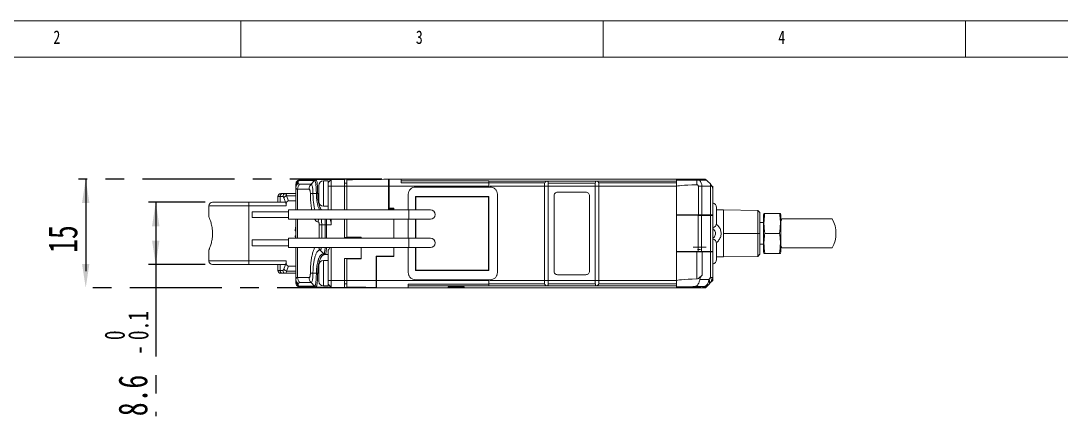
# Model space of a CAD drawing. Header units: millimetres. Extents: x 5 to 415, y 5 to 292.
# Drawn here: x 79.7 to 223.2, y 237.4 to 292 of the extents above; entities that cross this region are included whole.
import ezdxf

# ---------------------------------------------------------------- set-up
doc = ezdxf.new("R2010")
doc.units = ezdxf.units.MM
doc.linetypes.add('CENTERX2', pattern=[20.32, 12.7, -2.54, 2.54, -2.54])
doc.layers.add('CENTER_LINE', color=7, linetype='CENTERX2')
doc.styles.add('SLDTEXTSTYLE0', font='TXT', dxfattribs={"width": 0.7})
doc.styles.add('SLDTEXTSTYLE3', font='TXT', dxfattribs={"width": 0.75})
doc.dimstyles.new('SLDDIMSTYLE1', dxfattribs={"dimtxt": 4, "dimasz": 3.302, "dimexe": 0, "dimexo": 0.0625, "dimgap": 1, "dimtad": 1, "dimrnd": 1e-09, "dimzin": 12, "dimdsep": 46, "dimtxsty": 'SLDTEXTSTYLE0', "dimsah": 1, "dimcen": 0.09, "dimadec": 0, "dimazin": 3, "dimtfac": 1, "dimtofl": 0, "dimtmove": 0, "dimatfit": 3, "dimfxl": 1, "dimfrac": 2, "dimtolj": 1, "dimtzin": 12, "dimarcsym": 0})
doc.dimstyles.new('SLDDIMSTYLE5', dxfattribs={"dimtxt": 4, "dimasz": 3.302, "dimexe": 0, "dimexo": 0.0625, "dimgap": 1, "dimtad": 1, "dimrnd": 1e-09, "dimzin": 12, "dimdsep": 46, "dimtxsty": 'SLDTEXTSTYLE0', "dimsah": 1, "dimcen": 0.09, "dimadec": 0, "dimazin": 3, "dimtol": 1, "dimtm": 0.1, "dimtfac": 1, "dimtofl": 0, "dimtmove": 0, "dimatfit": 3, "dimfxl": 1, "dimfrac": 2, "dimtolj": 1, "dimarcsym": 0})

# ---------------------------------------------------------------- blocks, each defined once
blk = doc.blocks.new('_D_16')
at = {"layer": 'CENTER_LINE'}
for p, q in [((105.12, 266.96), (97.28, 266.96)), ((98.28, 266.96), (98.28, 258.36)), ((105.12, 258.36), (97.28, 258.36)), ((98.28, 258.36), (98.28, 237.44))]:
    blk.add_line(p, q, dxfattribs=at)
for points in [[(98.28, 266.96), (97.77, 263.66), (98.79, 263.66)], [(98.28, 258.36), (98.79, 261.66), (97.77, 261.66)]]:
    blk.add_solid(points, dxfattribs=at)
at = {"layer": 'CENTER_LINE', "attachment_point": 1, "rotation": 90, "style": 'SLDTEXTSTYLE0'}
for s, insert, char_height in [('0.1', (94.47, 247.94), 2.8), ('0', (91.21, 247.94), 2.8), ('-', (94.47, 245.9), 2.8), ('8.6', (93.12, 237.44), 4)]:
    blk.add_mtext(s, dxfattribs=dict(at, insert=insert, char_height=char_height))
blk = doc.blocks.new('_D_17')
at = {"layer": 'CENTER_LINE'}
for p, q in [((129.47, 270.16), (87.62, 270.16)), ((88.62, 270.16), (88.62, 255.16)), ((127.72, 255.16), (87.62, 255.16))]:
    blk.add_line(p, q, dxfattribs=at)
for points in [[(88.62, 270.16), (88.11, 266.86), (89.13, 266.86)], [(88.62, 255.16), (89.13, 258.46), (88.11, 258.46)]]:
    blk.add_solid(points, dxfattribs=at)
at = {"layer": 'CENTER_LINE', "insert": (83.46, 259.98), "char_height": 4, "attachment_point": 1, "rotation": 90, "style": 'SLDTEXTSTYLE0'}
blk.add_mtext('15', dxfattribs=at)

msp = doc.modelspace()

# ---------------------------------------------------------------- linework, layer by layer
at = {"color": 7, "linetype": 'Continuous', "lineweight": 18}
for p, q in [((415, 292), (5, 292)), ((110, 292), (110, 287)), ((160, 287), (160, 292)), ((210, 292), (210, 287)), ((410.25, 287), (10, 287)), ((117.938, 269.865), (117.922, 269.848)), ((117.938, 269.643), (117.938, 269.865)), ((118.002, 269.916), (120.199, 269.954)), ((118.202, 270.004), (118.112, 270.002)), ((120.401, 270.042), (118.202, 270.004)), ((119.715, 269.453), (120.199, 269.954)), ((120.45, 270.008), (120.332, 270.033)), ((122.471, 270.078), (120.401, 270.042)), ((122.071, 269.909), (121.421, 269.909)), ((122.024, 270.074), (122.021, 270.07)), ((122.471, 270.078), (122.071, 269.671)), ((122.071, 269.671), (122.071, 269.909)), ((124.321, 270.111), (122.471, 270.078)), ((122.471, 270.078), (122.471, 269.159)), ((124.321, 270.111), (126.621, 270.151)), ((124.321, 269.159), (124.321, 270.111)), ((126.621, 270.151), (126.621, 270.089)), ((130.371, 270.134), (130.471, 270.136)), ((132.121, 270.159), (130.471, 270.159)), ((132.121, 270.159), (170.121, 270.159)), ((132.121, 270.159), (132.121, 269.655)), ((144.221, 269.907), (132.121, 269.907)), ((144.221, 269.893), (144.221, 269.907)), ((152.155, 269.893), (144.221, 269.893)), ((144.221, 269.893), (144.221, 269.627)), ((152.083, 269.822), (152.15, 269.889)), ((152.15, 269.889), (152.155, 269.893)), ((159.067, 269.881), (152.275, 269.881)), ((170.121, 269.893), (159.187, 269.893)), ((159.187, 269.893), (159.191, 269.889)), ((159.259, 269.822), (159.191, 269.889)), ((174.121, 270.159), (170.121, 270.159)), ((170.121, 270.026), (170.121, 270.159)), ((170.121, 270.159), (174.033, 270.125)), ((170.121, 270.026), (170.121, 269.159)), ((172.907, 270.001), (172.907, 269.379)), ((174.25, 269.999), (173.291, 269.999)), ((174.042, 270.117), (174.033, 270.125)), ((174.243, 270.037), (174.253, 270.027)), ((174.414, 269.867), (174.788, 269.493)), ((117.621, 269.105), (117.621, 269.502)), ((117.66, 269.29), (117.621, 269.072)), ((117.621, 268.936), (117.621, 269.072)), ((117.621, 265.909), (117.621, 268.936)), ((117.626, 269.031), (117.625, 268.908)), ((117.846, 268.745), (119.439, 268.745)), ((119.715, 269.453), (118.129, 269.452)), ((120.771, 267.059), (120.771, 269.259)), ((122.071, 269.159), (122.071, 269.671)), ((122.471, 269.159), (122.071, 269.159)), ((122.071, 269.159), (122.071, 269.041)), ((122.071, 267.278), (122.071, 269.041)), ((122.471, 269.159), (122.471, 265.909)), ((124.321, 269.159), (122.471, 269.159)), ((124.621, 269.616), (124.321, 269.616)), ((124.321, 265.909), (124.321, 269.159)), ((124.321, 269.159), (124.621, 269.159)), ((124.621, 265.909), (124.621, 269.159)), ((130.471, 269.159), (130.371, 269.159)), ((130.371, 266.009), (130.371, 269.159)), ((130.471, 269.159), (130.471, 266.159)), ((130.471, 269.159), (144.221, 269.159)), ((132.121, 269.655), (144.221, 269.655)), ((134.121, 269.059), (144.421, 269.059)), ((144.221, 269.627), (151.922, 269.625)), ((144.421, 269.159), (151.921, 269.159)), ((144.421, 269.06), (144.421, 269.159)), ((152.421, 269.159), (151.921, 269.159)), ((151.921, 256.159), (151.921, 269.159)), ((152.421, 269.603), (158.921, 269.603)), ((152.421, 269.159), (152.421, 256.159)), ((152.421, 269.159), (158.921, 269.159)), ((158.921, 269.603), (158.921, 269.159)), ((158.921, 256.159), (158.921, 269.159)), ((159.421, 269.159), (158.921, 269.159)), ((159.42, 269.625), (170.121, 269.627)), ((159.421, 269.159), (159.421, 256.159)), ((159.421, 269.159), (170.121, 269.159)), ((170.135, 269.645), (170.121, 269.659)), ((170.121, 269.159), (170.121, 269.627)), ((170.121, 256.159), (170.121, 269.159)), ((170.121, 265.209), (170.121, 269.159)), ((173.614, 269.159), (173.135, 269.159)), ((173.135, 269.159), (173.135, 265.209)), ((174.828, 269.159), (173.614, 269.159)), ((173.614, 269.159), (173.614, 265.209)), ((174.788, 269.493), (174.828, 269.452)), ((174.828, 265.209), (174.828, 269.159)), ((175.031, 269.159), (174.828, 269.159)), ((175.121, 268.745), (175.121, 269.159)), ((175.121, 268.745), (175.121, 265.209)), ((111.121, 266.959), (111.121, 266.459)), ((111.121, 266.959), (116.093, 266.959)), ((115.422, 267.759), (115.121, 267.759)), ((115.121, 267.759), (115.121, 266.959)), ((115.422, 266.959), (115.422, 267.759)), ((115.422, 267.759), (115.81, 267.759)), ((115.798, 268.159), (116.186, 268.159)), ((115.964, 267.584), (116.275, 266.731)), ((116.223, 268.155), (116.119, 268.153)), ((116.202, 268.146), (116.186, 268.159)), ((117.621, 268.159), (116.186, 268.159)), ((116.598, 267.159), (116.34, 267.867)), ((117.621, 267.867), (116.34, 267.867)), ((117.621, 267.159), (116.598, 267.159)), ((120.437, 268.159), (119.969, 268.16)), ((122.071, 267.278), (122.071, 265.909)), ((130.371, 267.159), (130.471, 267.159)), ((133.121, 265.909), (133.121, 268.059)), ((134.121, 267.759), (144.221, 267.759)), ((134.121, 265.909), (134.121, 267.759)), ((134.171, 267.709), (134.121, 267.709)), ((134.171, 267.709), (134.171, 265.909)), ((144.171, 267.709), (134.171, 267.709)), ((144.171, 267.759), (144.171, 267.709)), ((144.171, 257.609), (144.171, 267.709)), ((144.221, 267.759), (144.221, 257.559)), ((145.421, 268.059), (145.421, 257.259)), ((153.221, 257.459), (153.221, 267.859)), ((153.721, 268.359), (157.621, 268.359)), ((158.121, 267.859), (158.121, 257.459)), ((105.621, 266.459), (105.621, 264.926)), ((111.121, 258.859), (111.121, 266.459)), ((116.275, 266.459), (111.121, 266.459)), ((116.581, 265.659), (111.581, 265.659)), ((111.581, 264.859), (111.581, 265.659)), ((116.275, 266.731), (116.275, 266.459)), ((133.171, 265.909), (116.581, 265.909)), ((116.581, 264.609), (116.581, 265.909)), ((121.421, 266.409), (122.071, 266.409)), ((131.121, 266.009), (130.371, 266.009)), ((130.421, 266.312), (130.421, 266.357)), ((130.421, 266.009), (130.421, 266.222)), ((130.469, 266.259), (130.471, 266.259)), ((130.471, 266.159), (131.121, 266.159)), ((131.121, 266.159), (131.121, 265.909)), ((136.171, 265.909), (133.171, 265.909)), ((175.621, 266.259), (175.621, 264.059)), ((176.621, 265.909), (175.621, 265.909)), ((181.328, 265.841), (176.621, 265.909)), ((181.621, 265.541), (181.328, 265.841)), ((111.581, 264.859), (116.581, 264.859)), ((116.581, 264.609), (133.171, 264.609)), ((117.621, 262.009), (117.621, 264.609)), ((122.471, 264.609), (122.471, 263.864)), ((124.321, 262.109), (124.321, 264.609)), ((124.621, 262.159), (124.621, 264.609)), ((131.121, 264.609), (131.121, 262.009)), ((133.121, 262.009), (133.121, 264.609)), ((133.171, 264.609), (136.171, 264.609)), ((134.121, 262.009), (134.121, 264.609)), ((134.171, 264.609), (134.171, 262.009)), ((144.221, 265.238), (144.171, 265.238)), ((173.135, 265.209), (170.121, 265.209)), ((170.121, 265.137), (172.636, 265.159)), ((170.121, 260.181), (170.121, 265.137)), ((172.636, 265.159), (172.636, 265.209)), ((172.636, 265.159), (173.095, 265.155)), ((173.095, 265.155), (173.095, 260.163)), ((173.614, 265.209), (173.135, 265.209)), ((173.228, 265.154), (173.228, 265.209)), ((173.578, 265.151), (173.578, 260.168)), ((174.828, 265.14), (173.578, 265.151)), ((174.828, 265.209), (173.614, 265.209)), ((173.621, 265.151), (173.621, 265.209)), ((174.221, 265.146), (174.221, 265.209)), ((175.121, 265.209), (174.828, 265.209)), ((174.828, 265.14), (174.828, 260.179)), ((175.121, 265.209), (175.121, 265.138)), ((175.121, 265.138), (175.121, 260.181)), ((182.121, 264.159), (181.621, 264.159)), ((182.188, 265.409), (182.121, 265.159)), ((182.121, 260.159), (182.121, 265.159)), ((184.34, 265.409), (182.302, 265.409)), ((184.521, 265.159), (184.454, 265.409)), ((184.521, 260.159), (184.521, 265.159)), ((184.657, 264.659), (191.585, 264.659)), ((117.534, 263.046), (117.621, 263.714)), ((117.534, 263.046), (117.621, 262.959)), ((121.671, 263.864), (121.175, 263.864)), ((121.848, 263.864), (122.471, 263.864)), ((181.621, 262.659), (181.328, 262.659)), ((184.34, 262.659), (182.302, 262.659)), ((116.581, 261.759), (111.581, 261.759)), ((111.581, 260.959), (111.581, 261.759)), ((133.171, 262.009), (116.581, 262.009)), ((116.581, 260.709), (116.581, 262.009)), ((117.621, 262.359), (117.534, 262.273)), ((117.566, 262.033), (117.534, 262.273)), ((126.621, 262.109), (124.321, 262.109)), ((124.621, 262.159), (124.621, 262.109)), ((124.621, 262.159), (126.621, 262.159)), ((126.621, 262.159), (126.621, 262.109)), ((126.621, 262.009), (126.621, 262.109)), ((136.171, 262.009), (133.171, 262.009)), ((175.621, 261.259), (175.621, 259.059)), ((105.621, 260.412), (105.621, 258.859)), ((111.581, 260.959), (116.581, 260.959)), ((116.581, 260.709), (133.171, 260.709)), ((117.621, 256.383), (117.621, 260.709)), ((120.965, 260.362), (121.471, 259.839)), ((121.551, 259.781), (121.722, 259.774)), ((122.071, 258.041), (122.071, 260.355)), ((122.471, 260.709), (122.471, 256.159)), ((126.621, 259.209), (126.621, 260.709)), ((131.121, 260.709), (131.121, 259.459)), ((133.121, 257.259), (133.121, 260.709)), ((133.171, 260.709), (136.171, 260.709)), ((134.121, 257.559), (134.121, 260.709)), ((134.171, 260.709), (134.171, 257.609)), ((144.221, 261.08), (144.171, 261.08)), ((170.121, 260.181), (172.636, 260.159)), ((170.121, 256.159), (170.121, 260.109)), ((172.94, 260.109), (170.121, 260.109)), ((172.421, 260.784), (174.221, 260.784)), ((172.636, 260.159), (173.095, 260.163)), ((172.636, 260.159), (172.636, 260.109)), ((172.94, 256.38), (172.94, 260.109)), ((172.94, 260.109), (173.638, 260.109)), ((173.021, 260.459), (173.421, 260.459)), ((173.121, 260.164), (173.121, 260.459)), ((173.228, 260.165), (173.228, 260.109)), ((174.828, 260.179), (173.578, 260.168)), ((173.621, 260.168), (173.621, 260.109)), ((173.638, 260.109), (173.638, 256.89)), ((174.828, 260.109), (173.638, 260.109)), ((174.221, 260.109), (174.221, 260.173)), ((174.828, 256.574), (174.828, 260.109)), ((174.828, 260.109), (175.121, 260.109)), ((175.121, 260.181), (175.121, 260.109)), ((175.121, 260.109), (175.121, 256.574)), ((181.328, 259.478), (181.621, 259.778)), ((181.621, 261.159), (182.121, 261.159)), ((182.121, 260.159), (182.188, 259.909)), ((184.34, 259.909), (182.302, 259.909)), ((184.454, 259.909), (184.521, 260.159)), ((191.585, 260.659), (184.657, 260.659)), ((111.121, 258.859), (116.275, 258.859)), ((111.121, 258.359), (111.121, 258.859)), ((111.121, 258.359), (116.093, 258.359)), ((115.121, 257.559), (115.121, 258.359)), ((115.422, 257.559), (115.422, 258.359)), ((115.964, 257.735), (116.275, 258.588)), ((116.275, 258.588), (116.275, 258.859)), ((122.071, 258.909), (121.421, 258.909)), ((121.462, 259.722), (121.607, 259.762)), ((121.671, 259.75), (122.071, 259.743)), ((124.321, 259.209), (126.621, 259.209)), ((124.321, 259.209), (124.321, 256.159)), ((124.621, 259.209), (124.621, 259.159)), ((124.621, 256.159), (124.621, 259.159)), ((126.621, 259.159), (124.621, 259.159)), ((126.621, 259.209), (126.621, 259.159)), ((128.671, 259.509), (131.121, 259.509)), ((128.671, 256.159), (128.671, 259.509)), ((128.721, 259.459), (128.721, 256.159)), ((131.121, 259.459), (128.721, 259.459)), ((175.621, 259.409), (176.621, 259.409)), ((176.621, 259.409), (181.328, 259.478)), ((115.121, 257.559), (115.422, 257.559)), ((115.422, 257.559), (115.81, 257.559)), ((115.798, 257.159), (116.186, 257.159)), ((116.119, 257.166), (116.194, 257.165)), ((116.186, 257.159), (117.621, 257.159)), ((116.598, 258.159), (116.34, 257.452)), ((116.34, 257.452), (117.621, 257.452)), ((116.598, 258.159), (117.621, 258.159)), ((120.437, 257.159), (119.969, 257.16)), ((120.771, 257.143), (120.771, 258.259)), ((120.771, 256.059), (120.771, 257.143)), ((122.071, 257.133), (122.071, 258.041)), ((122.071, 256.278), (122.071, 257.133)), ((128.721, 258.159), (128.671, 258.159)), ((134.121, 257.609), (134.171, 257.609)), ((144.221, 257.559), (134.121, 257.559)), ((134.171, 257.609), (144.171, 257.609)), ((144.171, 257.609), (144.171, 257.559)), ((157.621, 256.959), (153.721, 256.959)), ((117.621, 256.383), (117.633, 256.412)), ((117.621, 256.247), (117.621, 256.383)), ((117.621, 256.247), (117.66, 256.03)), ((117.621, 255.817), (117.621, 256.214)), ((117.625, 256.411), (117.626, 256.288)), ((119.439, 256.574), (117.846, 256.574)), ((117.938, 255.454), (117.922, 255.471)), ((117.938, 255.676), (117.938, 255.454)), ((119.715, 255.866), (118.129, 255.867)), ((120.199, 255.365), (119.715, 255.866)), ((122.071, 256.159), (122.071, 256.278)), ((122.471, 256.159), (122.071, 256.159)), ((122.071, 255.648), (122.071, 256.159)), ((122.071, 255.409), (122.071, 255.648)), ((122.471, 255.241), (122.071, 255.648)), ((124.321, 256.159), (122.471, 256.159)), ((122.471, 256.159), (122.471, 255.241)), ((124.321, 255.208), (124.321, 256.159)), ((124.621, 256.159), (124.321, 256.159)), ((124.321, 255.703), (124.621, 255.703)), ((128.671, 256.159), (128.721, 256.159)), ((128.721, 256.159), (144.221, 256.159)), ((144.221, 255.663), (133.121, 255.663)), ((144.421, 256.259), (134.121, 256.259)), ((151.922, 255.693), (144.221, 255.692)), ((144.421, 256.259), (144.421, 256.159)), ((144.421, 256.159), (151.921, 256.159)), ((152.421, 256.159), (151.921, 256.159)), ((152.15, 255.43), (152.083, 255.497)), ((152.421, 256.159), (158.921, 256.159)), ((152.421, 255.716), (152.421, 256.159)), ((158.921, 255.716), (152.421, 255.716)), ((159.421, 256.159), (158.921, 256.159)), ((159.191, 255.43), (159.259, 255.497)), ((159.42, 255.693), (170.121, 255.692)), ((159.421, 256.159), (170.121, 256.159)), ((170.121, 255.293), (170.121, 256.159)), ((173.333, 256.313), (174.567, 256.313)), ((174.121, 255.159), (174.445, 255.484)), ((174.567, 255.606), (174.445, 255.484)), ((174.567, 256.313), (174.828, 256.574)), ((174.828, 255.867), (174.567, 255.606)), ((175.121, 256.574), (174.828, 256.574)), ((174.828, 255.867), (175.121, 256.159)), ((175.121, 256.159), (175.121, 256.574)), ((120.199, 255.365), (118.002, 255.403)), ((118.202, 255.315), (118.112, 255.317)), ((120.401, 255.277), (118.202, 255.315)), ((120.332, 255.286), (120.427, 255.306)), ((120.434, 255.321), (120.401, 255.277)), ((122.471, 255.241), (120.401, 255.277)), ((121.421, 255.409), (122.071, 255.409)), ((122.021, 255.248), (122.024, 255.245)), ((124.321, 255.208), (122.471, 255.241)), ((126.821, 255.165), (124.321, 255.208)), ((126.821, 255.228), (126.821, 255.165)), ((126.821, 255.165), (127.121, 255.159)), ((128.721, 255.159), (127.121, 255.159)), ((128.721, 255.205), (128.671, 255.205)), ((128.721, 255.159), (133.121, 255.159)), ((144.221, 255.412), (133.121, 255.412)), ((133.121, 255.159), (138.621, 255.159)), ((138.621, 255.29), (140.821, 255.29)), ((138.621, 255.159), (138.621, 255.29)), ((140.821, 255.159), (138.621, 255.159)), ((140.821, 255.29), (140.821, 255.159)), ((140.821, 255.159), (170.121, 255.159)), ((152.155, 255.426), (144.221, 255.426)), ((152.15, 255.43), (152.155, 255.426)), ((159.067, 255.438), (152.275, 255.438)), ((159.187, 255.426), (159.191, 255.43)), ((170.121, 255.426), (159.187, 255.426)), ((170.121, 255.159), (170.121, 255.293)), ((173.747, 255.191), (170.121, 255.159)), ((174.121, 255.159), (170.121, 255.159)), ((173.869, 255.313), (172.392, 255.313)), ((173.747, 255.191), (173.869, 255.313))]:
    msp.add_line(p, q, dxfattribs=at)
at = {"color": 8, "linetype": 'Continuous', "lineweight": 18}
for p, q in [((117.905, 269.835), (117.922, 269.848)), ((118.112, 270.002), (118.112, 269.987)), ((121.421, 269.909), (121.421, 266.409)), ((117.846, 265.909), (117.846, 268.745)), ((120.614, 268.159), (120.771, 268.159)), ((111.121, 266.459), (105.621, 266.459)), ((130.371, 266.357), (130.421, 266.357)), ((133.171, 264.609), (133.171, 265.909)), ((117.846, 262.009), (117.846, 264.609)), ((120.818, 263.867), (120.818, 262.009)), ((121.175, 263.864), (121.175, 262.009)), ((121.671, 263.864), (121.671, 262.009)), ((121.848, 263.864), (121.848, 262.009)), ((133.171, 260.709), (133.171, 262.009)), ((117.846, 256.574), (117.846, 260.709)), ((105.621, 258.859), (111.121, 258.859)), ((121.421, 258.909), (121.421, 257.133)), ((120.771, 257.159), (120.614, 257.159)), ((121.421, 257.133), (121.421, 255.409)), ((117.922, 255.471), (117.905, 255.483)), ((118.112, 255.332), (118.112, 255.317))]:
    msp.add_line(p, q, dxfattribs=at)
at = {"color": 7, "linetype": 'Continuous', "lineweight": 18}
for centre, radius, start, end in [((118.208, 269.72), 0.284, 91.17708, 136.30701), ((121.421, 269.259), 0.65, 90, 180), ((172.469, 269.201), 1.146, 357.92755, 44.17636), ((173.707, 269.159), 1, 57.12219, 68.50554), ((173.707, 269.159), 1, 45, 57.12219), ((118.864, 268.748), 1.018, 136.22441, 180.16293), ((173.45, 269.161), 1.378, 359.92082, 13.91386), ((174.121, 268.745), 1, 0, 24.4698), ((106.121, 266.459), 0.5, 90, 180), ((115.521, 267.759), 0.4, 90, 180), ((115.811, 267.771), 0.389, 91.83621, 181.72544), ((116.198, 267.771), 0.389, 91.83621, 181.72544), ((116.404, 267.391), 0.48, 97.61561, 156.30639), ((121.421, 267.059), 0.65, 180, 270), ((136.171, 265.259), 0.65, 270, 90), ((174.971, 266.259), 0.65, 0, 76.65764), ((188.121, 262.659), 4, 150, 154.15807), ((188.121, 262.659), 4, 330, 30), ((174.971, 264.059), 0.65, 283.34236, 0), ((136.171, 261.359), 0.65, 270, 90), ((174.971, 261.259), 0.65, 0, 76.65764), ((188.121, 262.659), 4, 205.84193, 210), ((106.121, 258.859), 0.5, 180, 270), ((121.421, 258.259), 0.65, 90, 180), ((174.971, 259.059), 0.65, 283.34236, 0), ((115.521, 257.559), 0.4, 180, 270), ((115.811, 257.548), 0.389, 178.27456, 268.16379), ((116.198, 257.548), 0.389, 178.27456, 268.16379), ((116.404, 257.928), 0.48, 203.69361, 262.38439), ((118.864, 256.571), 1.018, 179.83707, 223.77559), ((121.421, 256.059), 0.65, 180, 270), ((174.321, 256.159), 1, 133.04269, 171.16753), ((173.678, 256.19), 0.897, 282.26372, 7.87281), ((173.86, 256.313), 1, 270.49506, 314.99963), ((174.06, 255.959), 0.619, 325.14306, 34.85694), ((174.32, 256.22), 0.619, 325.14306, 34.85694), ((174.121, 256.574), 1, 315, 0), ((118.208, 255.599), 0.284, 223.693, 268.82243)]:
    msp.add_arc(centre, radius, start, end, dxfattribs=at)
at = {"color": 8, "linetype": 'Continuous', "lineweight": 18}
for centre, start, end in [((118.577, 268.932), 131.91931, 174.10943), ((118.577, 256.387), 185.89058, 228.08069)]:
    msp.add_arc(centre, 0.956, start, end, dxfattribs=at)
at = {"color": 7, "linetype": 'Continuous', "lineweight": 18}
for centre, major_axis, ratio, start_param, end_param in [((269.906, 269.159), (114.589, -1), 0.0000761, 3.6555437, 3.703017), ((172.621, 270.116), (2.1, -0.018), 0.0087262, 0.8277294, 5.47606), ((174.031, 269.825), (-0.212, 0.212), 0.9999225, 4.712389, 5.4890989), ((284.71, 269.159), (114.589, 0), 0.0087269, 2.9206386, 3.1415927), ((116.093, 266.459), (0, 0.5), 0.3639702, 4.712389, 6.2831853), ((116.7, 266.594), (0.2, -0.549), 0.6847911, 2.8973261, 4.2238558), ((120.81, 263.864), (0, 1.69), 0.9828419, 4.712389, 5.1692555), ((120.81, 261.455), (0, 1.69), 0.9828419, 4.0036159, 4.2555224), ((116.093, 258.859), (0, 0.5), 0.3639702, 3.1415927, 4.712389), ((116.7, 258.725), (-0.2, -0.549), 0.6847911, 5.2009222, 6.5274519), ((284.71, 256.159), (114.589, 0), 0.0087269, 2.9193169, 3.1415927), ((173.738, 256.191), (0.707, 0.707), 0.9999225, 3.9356791, 4.712389), ((269.906, 256.159), (114.589, 1), 0.0000761, 2.5886698, 2.6276416)]:
    msp.add_ellipse(centre, major_axis=major_axis, ratio=ratio, start_param=start_param, end_param=end_param, dxfattribs=at)
msp.add_ellipse((172.621, 255.203), major_axis=(0.85, 0.007), ratio=0.0087262, dxfattribs=at)
for points, knots in [([(117.621, 269.502), (117.628, 269.565), (117.641, 269.693), (117.754, 269.861), (117.894, 269.955), (118.016, 269.995), (118.08, 270), (118.112, 270.002)], [0, 0, 0, 0, 0.2602175, 0.5291039, 0.7652566, 0.8824259, 1, 1, 1, 1]), ([(117.77, 269.858), (117.769, 269.857), (117.738, 269.832), (117.693, 269.767), (117.634, 269.647), (117.627, 269.559), (117.623, 269.506)], [0, 0, 0, 0, 0.0091287, 0.3248404, 0.5877129, 1, 1, 1, 1]), ([(117.901, 269.829), (117.822, 269.72), (117.705, 269.557), (117.658, 269.357), (117.643, 269.291)], [0, 0, 0, 0, 0.6716933, 1, 1, 1, 1]), ([(118.118, 269.994), (118.101, 269.993), (118.067, 269.991), (118.006, 269.981), (117.928, 269.961), (117.85, 269.928), (117.797, 269.882), (117.77, 269.858)], [0, 0, 0, 0, 0.1266697, 0.2440517, 0.4467117, 0.7232769, 1, 1, 1, 1]), ([(117.899, 269.824), (117.899, 269.828), (117.9, 269.833), (117.904, 269.835), (117.905, 269.835)], [0, 0, 0, 0, 0.713437, 1, 1, 1, 1]), ([(117.93, 269.864), (117.925, 269.859), (117.916, 269.85), (117.908, 269.841), (117.904, 269.836)], [0, 0, 0, 0, 0.4876586, 1, 1, 1, 1]), ([(118.201, 270.004), (118.188, 270.002), (118.164, 269.999), (118.119, 269.981), (118.077, 269.96), (118.028, 269.932), (117.974, 269.897), (117.943, 269.872), (117.928, 269.86)], [0, 0, 0, 0, 0.1905547, 0.3513702, 0.4885216, 0.6088898, 0.8172926, 1, 1, 1, 1]), ([(117.929, 269.859), (117.929, 269.86), (117.928, 269.866), (117.934, 269.865), (117.938, 269.865)], [0, 0, 0, 0, 0.2820927, 1, 1, 1, 1]), ([(118.002, 269.916), (118.001, 269.916), (117.999, 269.915), (117.991, 269.911), (117.977, 269.9), (117.957, 269.884), (117.944, 269.871), (117.938, 269.865)], [0, 0, 0, 0, 0.1057871, 0.2139945, 0.4591085, 0.7270717, 1, 1, 1, 1]), ([(120.199, 269.954), (120.21, 269.964), (120.238, 269.99), (120.288, 270.018), (120.348, 270.038), (120.383, 270.041), (120.401, 270.042)], [0, 0, 0, 0, 0.183981, 0.4992696, 0.7532485, 1, 1, 1, 1]), ([(120.199, 269.954), (120.215, 269.946), (120.246, 269.93), (120.293, 269.822), (120.333, 269.656), (120.369, 269.432), (120.399, 269.16), (120.421, 268.849), (120.434, 268.511), (120.436, 268.277), (120.437, 268.159)], [0, 0, 0, 0, 0.1250924, 0.2497786, 0.3744956, 0.499382, 0.6243885, 0.7493299, 0.8744566, 1, 1, 1, 1]), ([(120.401, 270.042), (120.401, 270.042), (120.401, 270.042), (120.401, 270.042), (120.404, 270.042), (120.415, 270.041), (120.426, 270.021), (120.436, 270.005)], [0, 0, 0, 0, 0.0017696, 0.0160408, 0.0559816, 0.2075636, 1, 1, 1, 1]), ([(124.621, 270.064), (125.694, 270.077), (127.611, 270.101), (129.528, 270.124), (130.371, 270.134)], [0, 0, 0, 0, 0.5600039, 1, 1, 1, 1]), ([(124.621, 269.159), (124.621, 269.261), (124.621, 269.465), (124.621, 269.736), (124.621, 269.94), (124.621, 270.049), (124.621, 270.06), (124.621, 270.064)], [0, 0, 0, 0, 0.2147016, 0.4294041, 0.6440889, 0.8587662, 1, 1, 1, 1]), ([(130.371, 270.134), (130.371, 270.124), (130.371, 270.102), (130.371, 269.934), (130.371, 269.687), (130.371, 269.412), (130.371, 269.231), (130.371, 269.159)], [0, 0, 0, 0, 0.2147029, 0.4294066, 0.6440916, 0.8587692, 1, 1, 1, 1]), ([(152.275, 269.881), (152.226, 269.883), (152.158, 269.885), (152.152, 269.888), (152.15, 269.889)], [0, 0, 0, 0, 0.7156992, 1, 1, 1, 1]), ([(152.421, 269.603), (152.419, 269.647), (152.414, 269.735), (152.377, 269.827), (152.329, 269.873), (152.29, 269.879), (152.275, 269.881)], [0, 0, 0, 0, 0.2705005, 0.5406393, 0.8204454, 1, 1, 1, 1]), ([(158.921, 269.603), (158.923, 269.647), (158.928, 269.735), (158.965, 269.827), (159.013, 269.873), (159.052, 269.879), (159.067, 269.881)], [0, 0, 0, 0, 0.2705008, 0.5406399, 0.8204463, 1, 1, 1, 1]), ([(159.191, 269.889), (159.186, 269.888), (159.175, 269.885), (159.105, 269.882), (159.067, 269.881)], [0, 0, 0, 0, 0.45205475, 1, 1, 1, 1]), ([(172.907, 270.001), (172.941, 270.001), (173.012, 270), (173.138, 270), (173.232, 269.999), (173.283, 269.999), (173.291, 269.999)], [0, 0, 0, 0, 0.2387509, 0.5024487, 0.9237691, 1, 1, 1, 1]), ([(174.253, 270.027), (174.217, 270.056), (174.154, 270.106), (174.075, 270.114), (174.042, 270.117)], [0, 0, 0, 0, 0.5829951, 1, 1, 1, 1]), ([(117.846, 268.745), (117.78, 268.753), (117.649, 268.77), (117.63, 268.88), (117.621, 268.936)], [0, 0, 0, 0, 0.4955764, 1, 1, 1, 1]), ([(117.938, 269.643), (117.946, 269.588), (117.961, 269.477), (118.073, 269.461), (118.129, 269.452)], [0, 0, 0, 0, 0.5041542, 1, 1, 1, 1]), ([(119.715, 269.453), (119.635, 269.349), (119.474, 269.142), (119.451, 268.878), (119.439, 268.745)], [0, 0, 0, 0, 0.5004353, 1, 1, 1, 1]), ([(119.439, 268.745), (119.46, 268.743), (119.492, 268.74), (119.532, 268.673), (119.559, 268.602), (119.582, 268.511), (119.599, 268.404), (119.61, 268.286), (119.611, 268.204), (119.612, 268.164)], [0, 0, 0, 0, 0.2455719, 0.3732184, 0.499285, 0.6254011, 0.7517775, 0.8778366, 1, 1, 1, 1]), ([(119.969, 268.16), (119.967, 268.299), (119.961, 268.596), (119.922, 268.939), (119.874, 269.174), (119.827, 269.322), (119.773, 269.428), (119.735, 269.444), (119.715, 269.453)], [0, 0, 0, 0, 0.20459, 0.437673, 0.5664263, 0.7023818, 0.8461764, 1, 1, 1, 1]), ([(130.371, 269.159), (129.298, 269.161), (127.381, 269.163), (125.464, 269.161), (124.621, 269.159)], [0, 0, 0, 0, 0.56000481, 1, 1, 1, 1]), ([(151.921, 269.159), (151.921, 269.209), (151.921, 269.309), (151.921, 269.444), (151.921, 269.558), (151.922, 269.602), (151.922, 269.625)], [0, 0, 0, 0, 0.2498829, 0.4998439, 0.7498829, 1, 1, 1, 1]), ([(151.922, 269.625), (151.963, 269.68), (152.02, 269.756), (152.07, 269.807), (152.083, 269.822)], [0, 0, 0, 0, 0.7272073, 1, 1, 1, 1]), ([(159.42, 269.625), (159.379, 269.68), (159.322, 269.756), (159.272, 269.807), (159.259, 269.822)], [0, 0, 0, 0, 0.7272074, 1, 1, 1, 1]), ([(159.42, 269.625), (159.42, 269.602), (159.42, 269.558), (159.421, 269.444), (159.421, 269.309), (159.421, 269.209), (159.421, 269.159)], [0, 0, 0, 0, 0.2501171, 0.5001561, 0.7501171, 1, 1, 1, 1]), ([(172.907, 269.379), (172.931, 269.377), (172.981, 269.374), (173.048, 269.339), (173.1, 269.285), (173.13, 269.222), (173.133, 269.178), (173.135, 269.159)], [0, 0, 0, 0, 0.2095293, 0.4190586, 0.6285879, 0.8381172, 1, 1, 1, 1]), ([(174.828, 269.452), (174.891, 269.378), (174.974, 269.28), (175.02, 269.182), (175.031, 269.159)], [0, 0, 0, 0, 0.7656173, 1, 1, 1, 1]), ([(111.121, 266.959), (110.807, 266.959), (110.178, 266.959), (109.41, 266.959), (108.817, 266.959), (108.229, 266.959), (107.56, 266.959), (106.911, 266.959), (106.499, 266.959), (106.265, 266.959), (106.143, 266.959), (106.128, 266.959), (106.121, 266.959)], [0, 0, 0, 0, 0.120018, 0.2399341, 0.304339, 0.3686768, 0.499983, 0.6312892, 0.7598668, 0.8401549, 0.9197718, 1, 1, 1, 1]), ([(115.81, 267.759), (115.834, 267.753), (115.874, 267.742), (115.927, 267.674), (115.952, 267.614), (115.964, 267.584)], [0, 0, 0, 0, 0.428724, 0.7132814, 1, 1, 1, 1]), ([(119.612, 268.164), (119.649, 268.163), (119.724, 268.161), (119.887, 268.16), (119.969, 268.16)], [0, 0, 0, 0, 0.4972757, 1, 1, 1, 1]), ([(120.614, 268.159), (120.583, 268.159), (120.518, 268.159), (120.464, 268.159), (120.437, 268.159)], [0, 0, 0, 0, 0.4972576, 1, 1, 1, 1]), ([(181.328, 262.659), (181.328, 262.868), (181.328, 263.284), (181.328, 263.885), (181.328, 264.438), (181.328, 264.924), (181.328, 265.323), (181.328, 265.617), (181.328, 265.806), (181.328, 265.829), (181.328, 265.841)], [0, 0, 0, 0, 0.1250668, 0.2501284, 0.3751992, 0.5002878, 0.625392, 0.7504913, 0.8755648, 1, 1, 1, 1]), ([(181.621, 265.541), (181.621, 265.53), (181.621, 265.509), (181.621, 265.338), (181.621, 265.071), (181.621, 264.709), (181.621, 264.27), (181.621, 263.769), (181.621, 263.225), (181.621, 262.848), (181.621, 262.659)], [0, 0, 0, 0, 0.1246814, 0.2498134, 0.3749895, 0.4997246, 0.6250988, 0.7497533, 0.8750516, 1, 1, 1, 1]), ([(105.624, 264.926), (105.624, 264.928), (105.62, 264.936), (105.68, 264.792), (105.82, 264.417), (105.961, 263.937), (106.053, 263.471), (106.099, 263.096), (106.118, 262.712), (106.105, 262.228), (106.025, 261.646), (105.896, 261.152), (105.789, 260.824), (105.714, 260.618), (105.659, 260.476), (105.621, 260.384), (105.629, 260.404), (105.632, 260.412)], [0, 0, 0, 0, 0.0240723, 0.1226928, 0.222872, 0.3300365, 0.3846117, 0.4409811, 0.4920208, 0.5447485, 0.6416888, 0.7427607, 0.7967436, 0.8522776, 0.9062327, 0.9619859, 1, 1, 1, 1]), ([(120.754, 264.609), (120.734, 264.546), (120.697, 264.428), (120.695, 264.304), (120.694, 264.247)], [0, 0, 0, 0, 0.5385257, 1, 1, 1, 1]), ([(120.694, 264.247), (120.701, 264.25), (120.716, 264.256), (120.738, 264.243), (120.759, 264.214), (120.779, 264.168), (120.796, 264.107), (120.808, 264.033), (120.816, 263.952), (120.817, 263.895), (120.818, 263.867)], [0, 0, 0, 0, 0.1178197, 0.242931, 0.3710619, 0.4991614, 0.6247732, 0.7525967, 0.8777103, 1, 1, 1, 1]), ([(173.095, 265.155), (173.196, 265.155), (173.378, 265.153), (173.517, 265.152), (173.578, 265.151)], [0, 0, 0, 0, 0.5576818, 1, 1, 1, 1]), ([(174.828, 265.14), (174.922, 265.139), (175.091, 265.138), (175.112, 265.138), (175.121, 265.138)], [0, 0, 0, 0, 0.55756799, 1, 1, 1, 1]), ([(182.302, 265.409), (182.239, 265.409), (182.167, 265.409), (182.196, 265.409), (182.2, 265.409)], [0, 0, 0, 0, 0.8668377, 1, 1, 1, 1]), ([(182.302, 262.659), (182.247, 263.113), (182.164, 263.797), (182.208, 264.718), (182.271, 265.179), (182.302, 265.409)], [0, 0, 0, 0, 0.49507429, 0.74749354, 1, 1, 1, 1]), ([(184.34, 262.659), (184.395, 263.113), (184.478, 263.797), (184.434, 264.718), (184.371, 265.179), (184.34, 265.409)], [0, 0, 0, 0, 0.49507429, 0.74749354, 1, 1, 1, 1]), ([(184.34, 265.409), (184.402, 265.409), (184.474, 265.409), (184.446, 265.409), (184.442, 265.409)], [0, 0, 0, 0, 0.8668377, 1, 1, 1, 1]), ([(175.49, 262.659), (175.482, 262.745), (175.467, 262.915), (175.341, 263.137), (175.222, 263.281), (175.132, 263.322), (175.121, 263.327)], [0, 0, 0, 0, 0.313207, 0.6257505, 0.95571, 1, 1, 1, 1]), ([(175.121, 261.996), (175.165, 262.024), (175.287, 262.102), (175.421, 262.302), (175.485, 262.51), (175.489, 262.631), (175.49, 262.659)], [0, 0, 0, 0, 0.2006431, 0.5488159, 0.8948782, 1, 1, 1, 1]), ([(175.595, 261.385), (175.605, 261.39), (175.767, 261.47), (176.004, 261.756), (176.242, 262.222), (176.296, 262.748), (176.186, 263.23), (175.958, 263.645), (175.716, 263.834), (175.598, 263.926)], [0, 0, 0, 0, 0.01057775, 0.18219424, 0.36392079, 0.53358982, 0.6898899, 0.84858946, 1, 1, 1, 1]), ([(181.328, 262.659), (180.449, 262.659), (178.88, 262.659), (177.311, 262.659), (176.621, 262.659)], [0, 0, 0, 0, 0.5600141, 1, 1, 1, 1]), ([(181.328, 259.478), (181.328, 259.478), (181.328, 259.457), (181.328, 259.528), (181.328, 259.699), (181.328, 259.998), (181.328, 260.395), (181.328, 260.88), (181.328, 261.434), (181.328, 262.035), (181.328, 262.451), (181.328, 262.659)], [0, 0, 0, 0, 0.0002415, 0.1252183, 0.2501975, 0.3751614, 0.5001078, 0.6250592, 0.7500328, 0.8750195, 1, 1, 1, 1]), ([(181.621, 262.659), (181.621, 262.47), (181.621, 262.092), (181.621, 261.547), (181.621, 261.046), (181.621, 260.607), (181.621, 260.247), (181.621, 259.981), (181.621, 259.81), (181.621, 259.788), (181.621, 259.778)], [0, 0, 0, 0, 0.1256786, 0.2502403, 0.3754035, 0.5002968, 0.6250789, 0.750287, 0.874832, 1, 1, 1, 1]), ([(182.302, 259.909), (182.247, 260.363), (182.164, 261.047), (182.208, 261.968), (182.271, 262.429), (182.302, 262.659)], [0, 0, 0, 0, 0.4950743, 0.7474935, 1, 1, 1, 1]), ([(184.34, 259.909), (184.395, 260.363), (184.478, 261.047), (184.434, 261.968), (184.371, 262.429), (184.34, 262.659)], [0, 0, 0, 0, 0.4950743, 0.7474935, 1, 1, 1, 1]), ([(119.969, 257.16), (119.973, 257.38), (119.981, 257.824), (120.043, 258.458), (120.139, 259.034), (120.267, 259.527), (120.42, 259.921), (120.593, 260.195), (120.777, 260.36), (120.903, 260.361), (120.965, 260.362)], [0, 0, 0, 0, 0.12469081, 0.25014644, 0.37542638, 0.50083747, 0.62599454, 0.75130677, 0.87644876, 1, 1, 1, 1]), ([(121.471, 259.839), (121.385, 259.837), (121.278, 259.834), (121.152, 259.75), (121.089, 259.696), (121.027, 259.63), (120.927, 259.5), (120.836, 259.336), (120.753, 259.143), (120.709, 259.023), (120.664, 258.889), (120.605, 258.681), (120.54, 258.387), (120.481, 257.995), (120.445, 257.582), (120.44, 257.3), (120.437, 257.159)], [0, 0, 0, 0, 0.165177, 0.2073033, 0.2496797, 0.2922796, 0.3350912, 0.4630288, 0.500141, 0.5392974, 0.5805029, 0.6237356, 0.7186424, 0.8130679, 0.9069288, 1, 1, 1, 1]), ([(120.965, 260.362), (120.955, 260.373), (120.869, 260.466), (120.776, 260.581), (120.757, 260.702), (120.756, 260.709)], [0, 0, 0, 0, 0.1084247, 0.9461011, 1, 1, 1, 1]), ([(121.6, 259.764), (121.597, 259.764), (121.572, 259.768), (121.535, 259.788), (121.496, 259.815), (121.478, 259.833), (121.471, 259.839)], [0, 0, 0, 0, 0.056869, 0.50311, 0.8170824, 1, 1, 1, 1]), ([(173.578, 260.168), (173.498, 260.167), (173.356, 260.166), (173.175, 260.164), (173.095, 260.163)], [0, 0, 0, 0, 0.557681, 1, 1, 1, 1]), ([(174.828, 260.179), (174.922, 260.179), (175.091, 260.181), (175.112, 260.181), (175.121, 260.181)], [0, 0, 0, 0, 0.557568, 1, 1, 1, 1]), ([(182.199, 259.909), (182.195, 259.909), (182.167, 259.909), (182.239, 259.909), (182.302, 259.909)], [0, 0, 0, 0, 0.11993273, 1, 1, 1, 1]), ([(184.443, 259.909), (184.447, 259.909), (184.475, 259.909), (184.403, 259.909), (184.34, 259.909)], [0, 0, 0, 0, 0.11993273, 1, 1, 1, 1]), ([(106.121, 258.359), (106.128, 258.359), (106.143, 258.359), (106.265, 258.359), (106.447, 258.359), (106.674, 258.359), (107.017, 258.359), (107.452, 258.359), (107.963, 258.359), (108.377, 258.359), (108.817, 258.359), (109.41, 258.359), (110.178, 258.359), (110.807, 258.359), (111.121, 258.359)], [0, 0, 0, 0, 0.0802008, 0.1597906, 0.2400513, 0.3043672, 0.3687501, 0.5000116, 0.565696, 0.6314489, 0.6957648, 0.7601477, 0.8800229, 1, 1, 1, 1]), ([(121.467, 259.721), (121.483, 259.728), (121.529, 259.748), (121.584, 259.757), (121.621, 259.754), (121.629, 259.754)], [0, 0, 0, 0, 0.2965727, 0.852562, 1, 1, 1, 1]), ([(121.683, 259.754), (121.689, 259.753), (121.697, 259.752), (121.706, 259.766), (121.709, 259.772)], [0, 0, 0, 0, 0.6274354, 1, 1, 1, 1]), ([(115.964, 257.735), (115.945, 257.692), (115.913, 257.62), (115.858, 257.569), (115.826, 257.562), (115.81, 257.559)], [0, 0, 0, 0, 0.4275594, 0.711619, 1, 1, 1, 1]), ([(116.34, 257.452), (116.321, 257.38), (116.291, 257.268), (116.237, 257.177), (116.205, 257.166), (116.186, 257.159)], [0, 0, 0, 0, 0.4300589, 0.6669126, 1, 1, 1, 1]), ([(119.612, 257.156), (119.611, 257.115), (119.61, 257.033), (119.599, 256.916), (119.582, 256.808), (119.559, 256.717), (119.532, 256.646), (119.493, 256.579), (119.46, 256.576), (119.439, 256.574)], [0, 0, 0, 0, 0.1217842, 0.248137, 0.3738725, 0.5005869, 0.6260295, 0.7538306, 1, 1, 1, 1]), ([(119.969, 257.16), (119.887, 257.159), (119.724, 257.158), (119.649, 257.156), (119.612, 257.156)], [0, 0, 0, 0, 0.5027223, 1, 1, 1, 1]), ([(119.715, 255.866), (119.749, 255.888), (119.815, 255.93), (119.886, 256.186), (119.929, 256.453), (119.96, 256.754), (119.966, 257), (119.969, 257.16)], [0, 0, 0, 0, 0.2560118, 0.5025603, 0.6382364, 0.7660056, 1, 1, 1, 1]), ([(120.437, 257.159), (120.436, 257.042), (120.434, 256.808), (120.421, 256.47), (120.399, 256.16), (120.37, 255.888), (120.334, 255.664), (120.293, 255.497), (120.246, 255.389), (120.215, 255.373), (120.199, 255.365)], [0, 0, 0, 0, 0.125362, 0.2502486, 0.3750999, 0.50004, 0.6249751, 0.7497871, 0.8746715, 1, 1, 1, 1]), ([(120.437, 257.159), (120.464, 257.159), (120.518, 257.159), (120.583, 257.159), (120.614, 257.159)], [0, 0, 0, 0, 0.5027423, 1, 1, 1, 1]), ([(118.112, 255.317), (118.079, 255.319), (118.014, 255.324), (117.92, 255.355), (117.834, 255.403), (117.736, 255.487), (117.642, 255.627), (117.628, 255.752), (117.621, 255.817)], [0, 0, 0, 0, 0.1194981, 0.2397405, 0.3615359, 0.4856629, 0.7308174, 1, 1, 1, 1]), ([(117.623, 255.814), (117.627, 255.765), (117.636, 255.651), (117.696, 255.535), (117.742, 255.491), (117.745, 255.489)], [0, 0, 0, 0, 0.40953229, 0.96241558, 1, 1, 1, 1]), ([(117.642, 256.029), (117.658, 255.963), (117.705, 255.763), (117.822, 255.599), (117.901, 255.49)], [0, 0, 0, 0, 0.3297717, 1, 1, 1, 1]), ([(117.745, 255.489), (117.767, 255.466), (117.816, 255.415), (117.896, 255.373), (117.987, 255.345), (118.058, 255.331), (118.098, 255.327), (118.118, 255.325)], [0, 0, 0, 0, 0.229906, 0.5225203, 0.7376536, 0.8638977, 1, 1, 1, 1]), ([(117.905, 255.483), (117.904, 255.484), (117.9, 255.486), (117.899, 255.491), (117.899, 255.495)], [0, 0, 0, 0, 0.2736869, 1, 1, 1, 1]), ([(117.904, 255.483), (117.908, 255.478), (117.916, 255.469), (117.925, 255.46), (117.93, 255.455)], [0, 0, 0, 0, 0.4967137, 1, 1, 1, 1]), ([(117.938, 255.676), (117.946, 255.731), (117.961, 255.842), (118.073, 255.858), (118.129, 255.867)], [0, 0, 0, 0, 0.5041531, 1, 1, 1, 1]), ([(119.439, 256.574), (119.451, 256.442), (119.474, 256.177), (119.635, 255.97), (119.715, 255.866)], [0, 0, 0, 0, 0.4986396, 1, 1, 1, 1]), ([(124.621, 256.159), (125.377, 256.16), (126.727, 256.161), (128.077, 256.16), (128.671, 256.159)], [0, 0, 0, 0, 0.5600038, 1, 1, 1, 1]), ([(124.621, 255.255), (124.621, 255.265), (124.621, 255.285), (124.621, 255.441), (124.621, 255.67), (124.621, 255.925), (124.621, 256.093), (124.621, 256.159)], [0, 0, 0, 0, 0.2147016, 0.4294041, 0.6440889, 0.8587662, 1, 1, 1, 1]), ([(128.671, 256.159), (128.671, 256.052), (128.671, 255.838), (128.671, 255.552), (128.671, 255.336), (128.671, 255.222), (128.671, 255.21), (128.671, 255.205)], [0, 0, 0, 0, 0.2147025, 0.4294057, 0.6440908, 0.8587685, 1, 1, 1, 1]), ([(151.921, 256.159), (151.921, 256.11), (151.921, 256.01), (151.921, 255.874), (151.922, 255.761), (151.922, 255.716), (151.922, 255.694)], [0, 0, 0, 0, 0.2498264, 0.4997685, 0.7498264, 1, 1, 1, 1]), ([(152.083, 255.497), (152.06, 255.522), (152.01, 255.575), (151.953, 255.652), (151.922, 255.693)], [0, 0, 0, 0, 0.4537894, 1, 1, 1, 1]), ([(152.275, 255.438), (152.297, 255.442), (152.341, 255.451), (152.386, 255.511), (152.415, 255.599), (152.419, 255.678), (152.421, 255.716)], [0, 0, 0, 0, 0.2683311, 0.5220653, 0.7646878, 1, 1, 1, 1]), ([(158.921, 256.159), (158.921, 256.083), (158.921, 255.929), (158.921, 255.787), (158.921, 255.716)], [0, 0, 0, 0, 0.5000079, 1, 1, 1, 1]), ([(159.067, 255.438), (159.045, 255.442), (159.001, 255.451), (158.956, 255.511), (158.926, 255.599), (158.923, 255.678), (158.921, 255.716)], [0, 0, 0, 0, 0.268398, 0.5221781, 0.7647473, 1, 1, 1, 1]), ([(159.259, 255.497), (159.279, 255.518), (159.329, 255.572), (159.386, 255.648), (159.42, 255.694)], [0, 0, 0, 0, 0.3957078, 1, 1, 1, 1]), ([(159.421, 256.159), (159.421, 256.11), (159.421, 256.01), (159.421, 255.875), (159.42, 255.761), (159.42, 255.716), (159.42, 255.694)], [0, 0, 0, 0, 0.2498829, 0.4998439, 0.7498829, 1, 1, 1, 1]), ([(172.392, 255.313), (172.476, 255.317), (172.644, 255.324), (172.878, 255.407), (173.06, 255.566), (173.203, 255.808), (173.29, 256.073), (173.321, 256.248), (173.333, 256.313)], [0, 0, 0, 0, 0.1540722, 0.3092067, 0.4883347, 0.6715016, 0.8782308, 1, 1, 1, 1]), ([(173.638, 256.89), (173.53, 256.789), (173.379, 256.646), (173.164, 256.475), (173.043, 256.397), (172.97, 256.385), (172.94, 256.38)], [0, 0, 0, 0, 0.54366338, 0.76407139, 0.9027298, 1, 1, 1, 1]), ([(117.929, 255.46), (117.929, 255.458), (117.928, 255.453), (117.934, 255.453), (117.938, 255.454)], [0, 0, 0, 0, 0.3125642, 1, 1, 1, 1]), ([(117.933, 255.455), (117.946, 255.444), (117.976, 255.42), (118.028, 255.386), (118.077, 255.359), (118.119, 255.338), (118.165, 255.32), (118.188, 255.317), (118.201, 255.315)], [0, 0, 0, 0, 0.1645947, 0.3776588, 0.5007035, 0.6408979, 0.8052904, 1, 1, 1, 1]), ([(118.002, 255.403), (118.001, 255.403), (117.999, 255.404), (117.991, 255.408), (117.976, 255.419), (117.957, 255.435), (117.944, 255.448), (117.938, 255.454)], [0, 0, 0, 0, 0.1072724, 0.2162658, 0.4632621, 0.7330696, 1, 1, 1, 1]), ([(120.199, 255.365), (120.213, 255.352), (120.242, 255.326), (120.293, 255.299), (120.34, 255.283), (120.375, 255.278), (120.394, 255.277), (120.401, 255.277)], [0, 0, 0, 0, 0.2498864, 0.4999256, 0.7479591, 0.9077936, 1, 1, 1, 1]), ([(128.671, 255.205), (127.915, 255.214), (126.565, 255.231), (125.215, 255.247), (124.621, 255.255)], [0, 0, 0, 0, 0.560005, 1, 1, 1, 1]), ([(152.275, 255.438), (152.238, 255.437), (152.168, 255.434), (152.156, 255.431), (152.15, 255.43)], [0, 0, 0, 0, 0.5233128, 1, 1, 1, 1]), ([(159.191, 255.43), (159.186, 255.431), (159.174, 255.434), (159.103, 255.437), (159.067, 255.438)], [0, 0, 0, 0, 0.4793147, 1, 1, 1, 1])]:
    msp.add_open_spline(points, degree=3, knots=knots, dxfattribs=at)
at = {"color": 8, "linetype": 'Continuous', "lineweight": 18}
for points, knots in [([(117.922, 269.848), (117.827, 269.728), (117.695, 269.561), (117.668, 269.35), (117.66, 269.29)], [0, 0, 0, 0, 0.715522, 1, 1, 1, 1]), ([(120.436, 270.005), (120.444, 269.996), (120.477, 269.962), (120.522, 269.753), (120.562, 269.429), (120.59, 269.081), (120.609, 268.658), (120.613, 268.331), (120.614, 268.159)], [0, 0, 0, 0, 0.0795903, 0.326119, 0.4855052, 0.6326226, 0.8062601, 1, 1, 1, 1]), ([(117.719, 269.521), (117.696, 269.522), (117.634, 269.523), (117.626, 269.51), (117.621, 269.502)], [0, 0, 0, 0, 0.3593236, 1, 1, 1, 1]), ([(116.34, 267.867), (116.329, 267.91), (116.306, 268.005), (116.26, 268.117), (116.223, 268.135), (116.202, 268.146)], [0, 0, 0, 0, 0.2807053, 0.60255227, 1, 1, 1, 1]), ([(119.612, 268.164), (119.613, 268.035), (119.614, 267.776), (119.631, 267.383), (119.658, 266.987), (119.698, 266.587), (119.746, 266.222), (119.786, 266.005), (119.803, 265.909)], [0, 0, 0, 0, 0.1595744, 0.3219998, 0.4942453, 0.6684371, 0.8548142, 1, 1, 1, 1]), ([(120.245, 265.909), (120.21, 266.035), (120.13, 266.317), (120.044, 266.864), (119.98, 267.495), (119.973, 267.939), (119.969, 268.16)], [0, 0, 0, 0, 0.2091663, 0.4731359, 0.7376918, 1, 1, 1, 1]), ([(120.437, 268.159), (120.44, 268.007), (120.447, 267.691), (120.491, 267.219), (120.573, 266.752), (120.692, 266.326), (120.8, 266.036), (120.873, 265.929), (120.886, 265.909)], [0, 0, 0, 0, 0.1672627, 0.346415, 0.5369322, 0.7385066, 0.9514448, 1, 1, 1, 1]), ([(121.129, 265.909), (121.108, 265.936), (121.033, 266.032), (120.94, 266.238), (120.851, 266.481), (120.77, 266.756), (120.689, 267.129), (120.629, 267.626), (120.619, 267.978), (120.614, 268.159)], [0, 0, 0, 0, 0.0688405, 0.2457178, 0.3453475, 0.4415134, 0.6235183, 0.8065026, 1, 1, 1, 1]), ([(120.219, 264.609), (120.237, 264.577), (120.277, 264.51), (120.338, 264.43), (120.403, 264.36), (120.521, 264.261), (120.619, 264.253), (120.694, 264.247)], [0, 0, 0, 0, 0.1259877, 0.2630764, 0.3999988, 0.5372749, 1, 1, 1, 1]), ([(121.175, 263.864), (121.173, 263.963), (121.17, 264.17), (121.149, 264.428), (121.127, 264.559), (121.119, 264.609)], [0, 0, 0, 0, 0.3598258, 0.7554119, 1, 1, 1, 1]), ([(121.649, 264.609), (121.651, 264.573), (121.66, 264.443), (121.668, 264.19), (121.67, 263.973), (121.671, 263.864)], [0, 0, 0, 0, 0.1619943, 0.5800902, 1, 1, 1, 1]), ([(121.848, 263.864), (121.847, 263.977), (121.845, 264.182), (121.84, 264.434), (121.834, 264.562), (121.832, 264.609)], [0, 0, 0, 0, 0.4397843, 0.7946488, 1, 1, 1, 1]), ([(120.218, 260.709), (120.212, 260.699), (120.146, 260.591), (120.027, 260.31), (119.877, 259.802), (119.757, 259.194), (119.672, 258.527), (119.621, 257.843), (119.615, 257.383), (119.612, 257.156)], [0, 0, 0, 0, 0.0172963, 0.1865989, 0.3551412, 0.5284215, 0.6936431, 0.8483598, 1, 1, 1, 1]), ([(120.965, 260.362), (120.982, 260.365), (121.013, 260.372), (121.058, 260.46), (121.094, 260.571), (121.112, 260.669), (121.119, 260.709)], [0, 0, 0, 0, 0.29186, 0.5635678, 0.8200595, 1, 1, 1, 1]), ([(121.649, 260.709), (121.645, 260.65), (121.636, 260.494), (121.605, 260.202), (121.55, 259.89), (121.497, 259.856), (121.471, 259.839)], [0, 0, 0, 0, 0.1092904, 0.2883262, 0.6440804, 1, 1, 1, 1]), ([(121.709, 259.772), (121.712, 259.775), (121.715, 259.779), (121.733, 259.817), (121.767, 259.941), (121.807, 260.245), (121.823, 260.568), (121.83, 260.709)], [0, 0, 0, 0, 0.03799337, 0.06645571, 0.3329567, 0.70896431, 1, 1, 1, 1]), ([(120.614, 257.159), (120.619, 257.344), (120.629, 257.707), (120.694, 258.219), (120.798, 258.684), (120.933, 259.077), (121.097, 259.395), (121.238, 259.57), (121.35, 259.661), (121.411, 259.701), (121.452, 259.716), (121.467, 259.721)], [0, 0, 0, 0, 0.14564297, 0.28676053, 0.4267877, 0.57434019, 0.71209178, 0.8631244, 0.91119458, 0.96678327, 1, 1, 1, 1]), ([(120.614, 257.159), (120.613, 256.981), (120.609, 256.606), (120.585, 256.148), (120.552, 255.798), (120.515, 255.542), (120.475, 255.359), (120.445, 255.331), (120.434, 255.321)], [0, 0, 0, 0, 0.1995036, 0.4192204, 0.5603473, 0.7090065, 0.8877182, 1, 1, 1, 1]), ([(117.719, 255.798), (117.696, 255.797), (117.634, 255.796), (117.626, 255.809), (117.621, 255.817)], [0, 0, 0, 0, 0.3591399, 1, 1, 1, 1]), ([(117.633, 256.412), (117.641, 256.456), (117.659, 256.553), (117.779, 256.566), (117.846, 256.574)], [0, 0, 0, 0, 0.4471815, 1, 1, 1, 1]), ([(117.66, 256.03), (117.667, 255.97), (117.695, 255.758), (117.827, 255.59), (117.922, 255.471)], [0, 0, 0, 0, 0.2868853, 1, 1, 1, 1])]:
    msp.add_open_spline(points, degree=3, knots=knots, dxfattribs=at)
at = {"color": 7, "linetype": 'Continuous', "lineweight": 18}
for points in [[(130.471, 269.159), (130.471, 269.29), (130.471, 269.553), (130.471, 269.883), (130.471, 270.114), (130.471, 270.144), (130.471, 270.159)], [(134.121, 269.059), (133.99, 269.044), (133.728, 269.014), (133.397, 268.783), (133.166, 268.453), (133.136, 268.19), (133.121, 268.059)], [(144.221, 269.627), (144.221, 269.537), (144.221, 269.356), (144.221, 269.158), (144.221, 269.059)], [(144.421, 269.059), (144.552, 269.044), (144.814, 269.014), (145.145, 268.783), (145.376, 268.453), (145.406, 268.19), (145.421, 268.059)], [(152.421, 269.603), (152.421, 269.532), (152.421, 269.39), (152.421, 269.236), (152.421, 269.159)], [(115.521, 268.159), (115.533, 268.159), (115.556, 268.159), (115.717, 268.159), (115.798, 268.159)], [(153.221, 267.859), (153.228, 267.925), (153.243, 268.056), (153.359, 268.221), (153.524, 268.337), (153.655, 268.352), (153.721, 268.359)], [(157.621, 268.359), (157.686, 268.352), (157.817, 268.337), (157.983, 268.221), (158.098, 268.056), (158.113, 267.925), (158.121, 267.859)], [(176.621, 262.659), (176.621, 262.872), (176.621, 263.298), (176.621, 263.911), (176.621, 264.477), (176.621, 264.972), (176.621, 265.38), (176.621, 265.68), (176.621, 265.873), (176.621, 265.897), (176.621, 265.909)], [(120.818, 263.867), (120.855, 263.866), (120.93, 263.865), (121.093, 263.864), (121.175, 263.864)], [(121.671, 263.864), (121.698, 263.864), (121.752, 263.864), (121.816, 263.864), (121.848, 263.864)], [(176.621, 259.409), (176.621, 259.422), (176.621, 259.446), (176.621, 259.639), (176.621, 259.939), (176.621, 260.347), (176.621, 260.842), (176.621, 261.408), (176.621, 262.021), (176.621, 262.447), (176.621, 262.659)], [(115.521, 257.159), (115.533, 257.159), (115.556, 257.159), (115.717, 257.159), (115.798, 257.159)], [(133.121, 257.259), (133.136, 257.128), (133.166, 256.866), (133.397, 256.536), (133.728, 256.305), (133.99, 256.274), (134.121, 256.259)], [(144.421, 256.259), (144.552, 256.274), (144.814, 256.305), (145.145, 256.536), (145.376, 256.866), (145.406, 257.128), (145.421, 257.259)], [(153.721, 256.959), (153.655, 256.967), (153.524, 256.982), (153.359, 257.098), (153.243, 257.263), (153.228, 257.394), (153.221, 257.459)], [(158.121, 257.459), (158.113, 257.394), (158.098, 257.263), (157.983, 257.098), (157.817, 256.982), (157.686, 256.967), (157.621, 256.959)], [(128.721, 256.159), (128.721, 256.028), (128.721, 255.766), (128.721, 255.436), (128.721, 255.205), (128.721, 255.174), (128.721, 255.159)], [(133.121, 255.159), (133.121, 255.166), (133.121, 255.179), (133.121, 255.286), (133.121, 255.445), (133.121, 255.591), (133.121, 255.663)], [(144.221, 256.259), (144.221, 256.161), (144.221, 255.963), (144.221, 255.782), (144.221, 255.692)], [(144.221, 255.692), (144.221, 255.654), (144.221, 255.579), (144.221, 255.495), (144.221, 255.438), (144.221, 255.43), (144.221, 255.426)], [(170.121, 255.692), (170.121, 255.766), (170.121, 255.915), (170.121, 256.078), (170.121, 256.159)], [(170.121, 255.426), (170.121, 255.43), (170.121, 255.438), (170.121, 255.495), (170.121, 255.579), (170.121, 255.654), (170.121, 255.692)]]:
    msp.add_open_spline(points, degree=3, dxfattribs=at)

# ---------------------------------------------------------------- texts
at = {"color": 7, "linetype": 'Continuous', "lineweight": 0, "char_height": 1.852, "attachment_point": 1, "style": 'SLDTEXTSTYLE3'}
for s, insert in [('2', (84.167, 290.668)), ('3', (134.167, 290.668)), ('4', (184.167, 290.668))]:
    msp.add_mtext(s, dxfattribs=dict(at, insert=insert))

# ---------------------------------------------------------------- dimensions: what is measured, and where the dimension line sits
at = {"layer": 'CENTER_LINE'}
for base, p1, p2, dimstyle, picture, middle in [((88.62, 255.159), (130.471, 270.159), (128.721, 255.159), 'SLDDIMSTYLE1', '_D_17', (88.62, 262.659)), ((98.28, 258.359), (106.121, 266.959), (106.121, 258.359), 'SLDDIMSTYLE5', '_D_16', (98.28, 245.107))]:
    dim = msp.add_linear_dim(base=base, p1=p1, p2=p2, angle=90, dimstyle=dimstyle, dxfattribs=at)
    dim.commit()
    dim.dimension.update_dxf_attribs({"geometry": picture, "text_midpoint": middle, "dimtype": 160})

doc.saveas('drawing.dxf')
